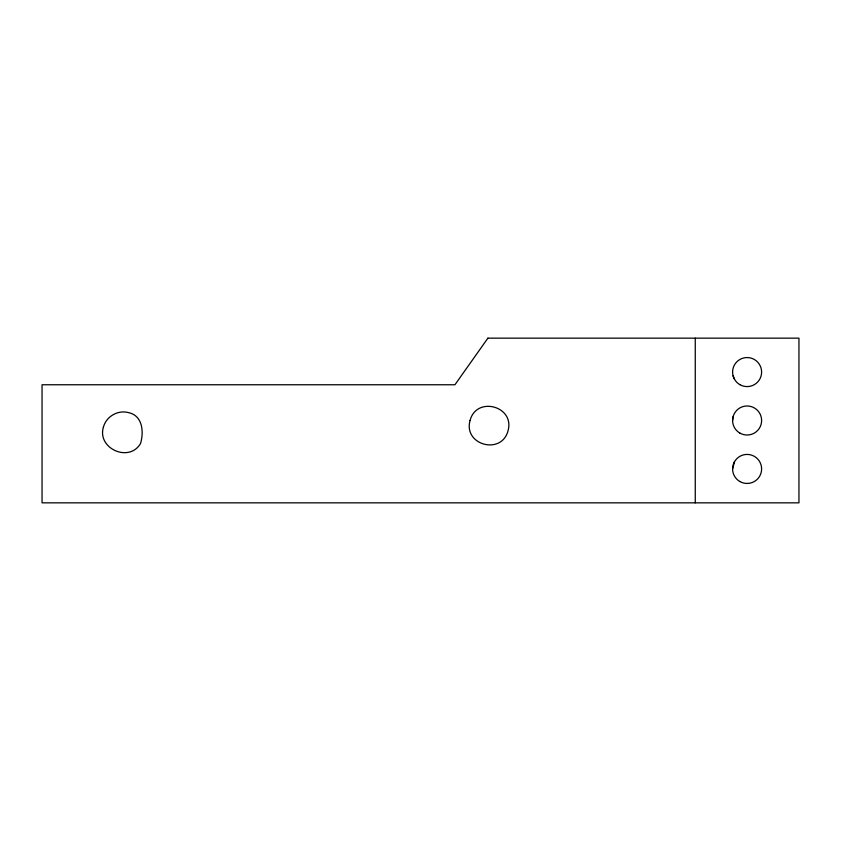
<?xml version="1.0" encoding="UTF-8"?>
<svg xmlns="http://www.w3.org/2000/svg" width="841" height="841" viewBox="0 0 841 841"><rect width="100%" height="100%" fill="white"/><g stroke="black" fill="none" stroke-linecap="round" stroke-linejoin="round"><path stroke-width="1.26" d="M732.595 420.5L733.089 416.747M732.595 468.931L734.54 461.667M733.089 375.832L734.54 379.333M695.265 338.156L695.265 502.844M103.39 427.217C96.967 448.242 128.841 463.065 140.5 443.606C144.021 432.022 142.739 415.486 128.389 412.584C117.803 409.746 106.092 416.589 103.39 427.217M470.045 420.521C463.181 445.131 501.699 455.454 508.059 430.708C514.923 406.098 476.405 395.775 470.045 420.521M487.896 338.156L454.939 384.757L42.05 384.757L42.05 502.844L798.95 502.844L798.95 338.156L487.896 338.156M739.849 433.073A14.518 14.518 0 0 0 761.62 420.5A14.518 14.518 0 0 0 739.849 407.927A14.518 14.518 0 0 0 739.849 433.073M739.849 384.642A14.518 14.518 0 0 0 761.62 372.069A14.518 14.518 0 0 0 739.849 359.496A14.518 14.518 0 0 0 739.849 384.642M739.849 481.504A14.518 14.518 0 0 0 761.62 468.931A14.518 14.518 0 0 0 739.849 456.358A14.518 14.518 0 0 0 739.849 481.504"/></g></svg>
